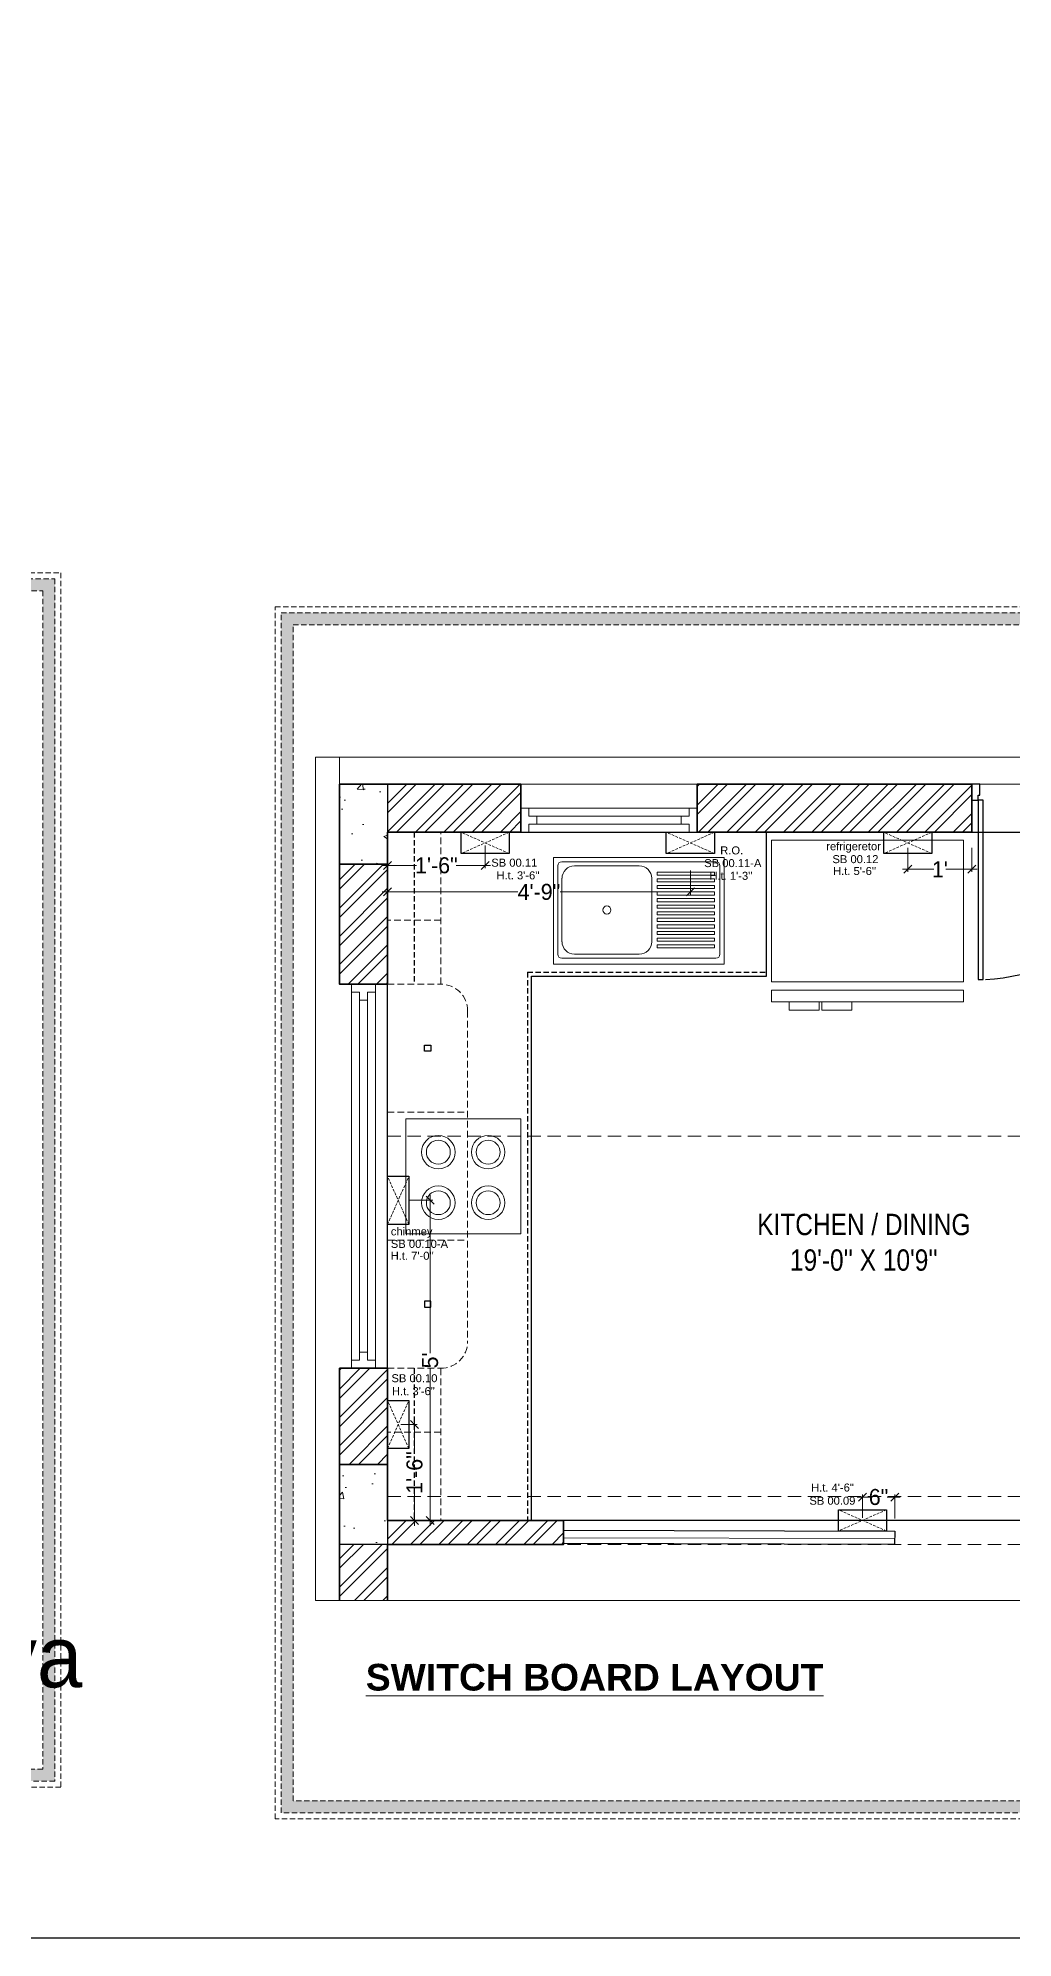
# Model space of a CAD drawing. Header units: millimetres. Extents: x 56222 to 3066687, y -650199 to -121287.
# Drawn here: x 140989.5 to 141172.2, y -185767.3 to -185411.2 of the extents above; entities that cross this region are included whole.
import ezdxf

# ---------------------------------------------------------------- set-up
doc = ezdxf.new("R2010")
doc.units = ezdxf.units.MM
doc.header["$MEASUREMENT"] = 0
doc.header["$PDMODE"] = 35
for name, pattern in [('ACAD_ISO02W100', [15, 12, -3]), ('DASHED', [0.75, 0.5, -0.25]), ('DASHED2', [0.375, 0.25, -0.125]), ('DASHEDX2', [1.5, 1, -0.5]), ('HIDDEN', [0.375, 0.25, -0.125])]:
    doc.linetypes.add(name, pattern=pattern)
doc.layers.get('Defpoints').update_dxf_attribs({"color": 220})
for name, color, linetype in [('AR DOOR', 40, 'Continuous'), ('AR ELE-5', 134, 'Continuous'), ('AR HATCH-7', 7, 'Continuous')]:
    doc.layers.add(name, color=color, linetype=linetype)
for name, color, linetype, lineweight in [('CENTERLINE ( COLUMN ) ~ DIM', 7, 'Continuous', 9), ('COLUMN', 1, 'Continuous', 30), ('DIM.', 250, 'Continuous', 13), ('Dimension', 10, 'DASHEDX2', 20), ('el', 7, 'Continuous', 20), ('ELEC-wires', 1, 'DASHED2', 13), ('Electrical', 84, 'Continuous', 30), ('FIRST FLOOR ( DW_RAIL )', 7, 'Continuous', 9), ('FIRST FLOOR ( TEXT )', 7, 'Continuous', 9), ('FURNITURE', 32, 'Continuous', 9), ('furniture dimensions', 1, 'DASHED', 0), ('FURNITURE-1', 252, 'Continuous', 13), ('GROUND FLOOR', 7, 'Continuous', 9), ('Labelling', 1, 'Continuous', 25), ('wall', 7, 'Continuous', 30), ('XX~SLAB ( BEAM )~ ( DIM )', 7, 'Continuous', 9)]:
    doc.layers.add(name, color=color, linetype=linetype, lineweight=lineweight)
doc.layers.add('hatch', color=250, linetype='Continuous', lineweight=9, transparency=0.5)
doc.styles.add('century g', font='GOTHIC.TTF')
doc.styles.add('KATHA', font='swissc.ttf')
doc.styles.get("Standard").update_dxf_attribs({"font": 'arial.ttf', "height": 6})
doc.dimstyles.new('Archana', dxfattribs={"dimtxt": 2, "dimasz": 0.75, "dimexe": 0.5, "dimexo": 0.5, "dimgap": 0, "dimtad": 0, "dimzin": 0, "dimdsep": 46, "dimlunit": 4, "dimtxsty": 'century g', "dimblk": 'OBLIQUE', "dimcen": 0, "dimdle": 1, "dimclrd": 256, "dimclre": 256, "dimclrt": 256, "dimadec": 0, "dimazin": 0, "dimtfac": 1, "dimtofl": 0, "dimtmove": 1, "dimatfit": 3, "dimfxl": 1, "dimfxlon": 1, "dimtolj": 1, "dimtzin": 0, "dimlwd": -1, "dimlwe": -1, "dimarcsym": 0})
pattern_1 = [(45, (989.5796, -1487.661), (-2.65165043, 2.65165043), []), (45, (991.3474, -1487.661), (-2.65165043, 2.65165043), [])]

# ---------------------------------------------------------------- blocks, each defined once
blk = doc.blocks.new('hgwg')
at = {"layer": 'Dimension', "true_color": 0xd39e00}
h = blk.add_hatch(color=42, dxfattribs=at)
h.dxf.hatch_style = 1
h.paths.add_polyline_path([(27505.71, 45.05), (27494.27, 45.05), (27494.27, 44.9), (27505.71, 44.9)])
h = blk.add_hatch(color=42, dxfattribs=at)
h.dxf.hatch_style = 1
h.paths.add_polyline_path([(27523.3, 44.9), (27509.68, 44.9), (27509.68, 44.75), (27523.3, 44.75)])
at = {"layer": 'Dimension', "color": 42, "true_color": 0xd39e00}
for p, q in [((27494.27, 45.05), (27505.71, 45.05)), ((27494.27, 44.9), (27494.27, 45.05)), ((27494.27, 44.9), (27505.71, 44.9)), ((27505.71, 45.05), (27505.71, 44.9)), ((27509.68, 44.9), (27523.3, 44.9)), ((27509.68, 44.9), (27509.68, 44.75)), ((27523.3, 44.75), (27523.3, 44.9)), ((27509.68, 44.75), (27523.3, 44.75))]:
    blk.add_line(p, q, dxfattribs=at)
at = {"layer": 'Dimension', "color": 42, "true_color": 0xd39e00, "attachment_point": 1}
for s, width, insert, char_height in [('{\\fCinzel|b0|i0|c0|p2;\\H1.5x;M\\fAmsterdam One|b0|i0|c0|p2;\\H2x;aya}', 85.3277, (27490.17, 69.17), 6), ('{\\fCinzel|b0|i0|c0|p0;SPACE     STUDIO}', 66.129, (27494.83, 47.86), 2.5)]:
    blk.add_mtext_dynamic_manual_height_columns(s, width=width, gutter_width=30, heights=[0], dxfattribs=dict(at, insert=insert, char_height=char_height))
blk = doc.blocks.new('*U131')
for points in [[(-40, 0), (0, 0), (0, 30), (10, 30), (10, 100), (-40, 100)], [(0, 0), (0, -1120), (30, -1120), (30, 0)], [(1160, 0), (1120, 0), (1120, 30), (1110, 30), (1110, 100), (1160, 100)]]:
    blk.add_lwpolyline(points, close=True)
at = {"layer": 'AR ELE-5', "linetype": 'ByBlock', "ltscale": 15}
blk.add_arc((-2, 1), 1122, 272.373, 359.9653, dxfattribs=at)
blk = doc.blocks.new('6616')
at = {"color": 242, "linetype": 'DASHED', "true_color": 0xcd2027}
for p, q in [((386784.79, -36915.77), (386775.78, -36911.78)), ((386784.79, -36911.78), (386775.78, -36915.77))]:
    blk.add_line(p, q, dxfattribs=at)
at = {"layer": 'ELEC-wires', "color": 5, "linetype": 'ByBlock', "lineweight": 30, "ltscale": 4}
blk.add_lwpolyline([(386775.78, -36911.78), (386784.79, -36911.78), (386784.79, -36915.77), (386775.78, -36915.77)], close=True, dxfattribs=at)
blk = doc.blocks.new('_Oblique')
at = {"layer": 'wall', "color": 0, "lineweight": -2}
blk.add_line((-0.5, -0.5), (0.5, 0.5), dxfattribs=at)
blk = doc.blocks.new('*D492')
at = {"layer": 'Defpoints', "color": 0, "linetype": 'Continuous', "lineweight": 30, "transparency": 16777216}
for p in [(141057.02, -185671.06), (141058.36, -185689.06), (141060.09, -185689.06)]:
    blk.add_point(p, dxfattribs=at)
at = {"layer": 'furniture dimensions', "color": 5, "linetype": 'ByBlock', "transparency": 16777216}
blk.add_line((141057.52, -185671.06), (141060.59, -185671.06), dxfattribs=at)
at = {"layer": 'furniture dimensions', "color": 5, "linetype": 'Continuous', "transparency": 16777216}
for p, q in [((141060.09, -185670.06), (141060.09, -185676.34)), ((141060.09, -185690.06), (141060.09, -185683.78)), ((141058.86, -185689.06), (141060.59, -185689.06))]:
    blk.add_line(p, q, dxfattribs=at)
at = {"layer": 'furniture dimensions', "color": 5, "linetype": 'Continuous', "transparency": 16777216, "xscale": 1.5, "yscale": 1.5, "zscale": 1.5}
for p, rotation in [((141060.09, -185671.06), 90), ((141060.09, -185689.06), 270)]:
    blk.add_blockref('_Oblique', p, dxfattribs=dict(at, rotation=rotation))
at = {"layer": 'furniture dimensions', "linetype": 'Continuous', "lineweight": 0, "transparency": 16777216, "insert": (141060.09, -185680.06), "char_height": 3, "attachment_point": 5, "rotation": 90, "style": 'century g'}
blk.add_mtext('\\A1;1\'-6"', dxfattribs=at)
blk = doc.blocks.new('*D493')
at = {"layer": 'Defpoints', "color": 0, "linetype": 'Continuous', "lineweight": 30, "transparency": 16777216}
for p in [(141057.02, -185629.04), (141059.36, -185689.06), (141063.01, -185689.06)]:
    blk.add_point(p, dxfattribs=at)
at = {"layer": 'furniture dimensions', "color": 5, "linetype": 'ByBlock', "transparency": 16777216}
blk.add_line((141059.01, -185629.04), (141063.51, -185629.04), dxfattribs=at)
at = {"layer": 'furniture dimensions', "color": 5, "linetype": 'Continuous', "transparency": 16777216}
for p, q in [((141063.01, -185628.04), (141063.01, -185657.7)), ((141063.01, -185690.06), (141063.01, -185660.41)), ((141059.86, -185689.06), (141063.51, -185689.06))]:
    blk.add_line(p, q, dxfattribs=at)
at = {"layer": 'furniture dimensions', "color": 5, "linetype": 'Continuous', "transparency": 16777216, "xscale": 1.5, "yscale": 1.5, "zscale": 1.5}
for p, rotation in [((141063.01, -185629.04), 90), ((141063.01, -185689.06), 270)]:
    blk.add_blockref('_Oblique', p, dxfattribs=dict(at, rotation=rotation))
at = {"layer": 'furniture dimensions', "linetype": 'Continuous', "lineweight": 0, "transparency": 16777216, "insert": (141063.01, -185659.05), "char_height": 3, "attachment_point": 5, "rotation": 90, "style": 'century g'}
blk.add_mtext("\\A1;5'", dxfattribs=at)
blk = doc.blocks.new('*D494')
at = {"layer": 'Defpoints', "color": 0, "linetype": 'Continuous', "lineweight": 30, "transparency": 16777216}
for p in [(141073.33, -185562.06), (141055.03, -185565.02), (141073.33, -185566.27)]:
    blk.add_point(p, dxfattribs=at)
at = {"layer": 'furniture dimensions', "color": 5, "linetype": 'Continuous', "transparency": 16777216}
for p, q in [((141073.33, -185562.56), (141073.33, -185566.77)), ((141054.03, -185566.27), (141060.46, -185566.27)), ((141074.33, -185566.27), (141067.9, -185566.27))]:
    blk.add_line(p, q, dxfattribs=at)
at = {"layer": 'furniture dimensions', "color": 5, "linetype": 'ByBlock', "transparency": 16777216}
blk.add_line((141055.03, -185565.52), (141055.03, -185566.77), dxfattribs=at)
at = {"layer": 'furniture dimensions', "color": 5, "linetype": 'Continuous', "transparency": 16777216, "xscale": 1.5, "yscale": 1.5, "zscale": 1.5, "rotation": 180}
blk.add_blockref('_Oblique', (141055.03, -185566.27), dxfattribs=at)
at = {"layer": 'furniture dimensions', "color": 5, "linetype": 'Continuous', "transparency": 16777216, "xscale": 1.5, "yscale": 1.5, "zscale": 1.5}
blk.add_blockref('_Oblique', (141073.33, -185566.27), dxfattribs=at)
at = {"layer": 'furniture dimensions', "linetype": 'Continuous', "lineweight": 0, "transparency": 16777216, "insert": (141064.18, -185566.27), "char_height": 3, "attachment_point": 5, "style": 'century g'}
blk.add_mtext('\\A1;1\'-6"', dxfattribs=at)
blk = doc.blocks.new('*D495')
at = {"layer": 'Defpoints', "color": 0, "linetype": 'Continuous', "lineweight": 30, "transparency": 16777216}
for p in [(141150.06, -185684.66), (141144.01, -185689.03), (141150.06, -185691.03)]:
    blk.add_point(p, dxfattribs=at)
at = {"layer": 'furniture dimensions', "color": 5, "linetype": 'Continuous', "transparency": 16777216}
for p, q in [((141143.01, -185684.66), (141145.42, -185684.66)), ((141151.06, -185684.66), (141148.65, -185684.66)), ((141150.06, -185688.66), (141150.06, -185684.16))]:
    blk.add_line(p, q, dxfattribs=at)
at = {"layer": 'furniture dimensions', "color": 5, "linetype": 'ByBlock', "transparency": 16777216}
blk.add_line((141144.01, -185688.53), (141144.01, -185684.16), dxfattribs=at)
at = {"layer": 'furniture dimensions', "color": 5, "linetype": 'Continuous', "transparency": 16777216, "xscale": 1.5, "yscale": 1.5, "zscale": 1.5, "rotation": 180}
blk.add_blockref('_Oblique', (141144.01, -185684.66), dxfattribs=at)
at = {"layer": 'furniture dimensions', "color": 5, "linetype": 'Continuous', "transparency": 16777216, "xscale": 1.5, "yscale": 1.5, "zscale": 1.5}
blk.add_blockref('_Oblique', (141150.06, -185684.66), dxfattribs=at)
at = {"layer": 'furniture dimensions', "linetype": 'Continuous', "lineweight": 0, "transparency": 16777216, "insert": (141147.03, -185684.66), "char_height": 3, "attachment_point": 5, "style": 'century g'}
blk.add_mtext('\\A1;6"', dxfattribs=at)
blk = doc.blocks.new('*D498')
at = {"layer": 'Defpoints', "color": 0, "linetype": 'Continuous', "lineweight": 30, "transparency": 16777216}
for p in [(141111.78, -185564.05, 0.36), (141055.03, -185568.24, 0.36), (141111.78, -185571.25)]:
    blk.add_point(p, dxfattribs=at)
at = {"layer": 'furniture dimensions', "color": 5, "linetype": 'ByBlock', "transparency": 16777216}
blk.add_line((141055.03, -185568.73), (141055.03, -185571.75), dxfattribs=at)
at = {"layer": 'furniture dimensions', "color": 5, "linetype": 'Continuous', "transparency": 16777216}
for p, q in [((141111.78, -185567.25), (141111.78, -185571.75)), ((141054.03, -185571.25), (141079.44, -185571.25)), ((141112.78, -185571.25), (141087.37, -185571.25))]:
    blk.add_line(p, q, dxfattribs=at)
at = {"layer": 'furniture dimensions', "color": 5, "linetype": 'Continuous', "transparency": 16777216, "xscale": 1.5, "yscale": 1.5, "zscale": 1.5, "rotation": 180}
blk.add_blockref('_Oblique', (141055.03, -185571.25), dxfattribs=at)
at = {"layer": 'furniture dimensions', "color": 5, "linetype": 'Continuous', "transparency": 16777216, "xscale": 1.5, "yscale": 1.5, "zscale": 1.5}
blk.add_blockref('_Oblique', (141111.78, -185571.25), dxfattribs=at)
at = {"layer": 'furniture dimensions', "linetype": 'Continuous', "lineweight": 0, "transparency": 16777216, "insert": (141083.4, -185571.25), "char_height": 3, "attachment_point": 5, "style": 'century g'}
blk.add_mtext('\\A1;4\'-9"', dxfattribs=at)
blk = doc.blocks.new('*D501')
at = {"layer": 'Defpoints', "color": 0, "linetype": 'Continuous', "lineweight": 30, "transparency": 16777216}
for p in [(141152.53, -185560.06, 0.36), (141164.53, -185560.03, 0.36), (141164.53, -185567)]:
    blk.add_point(p, dxfattribs=at)
at = {"layer": 'furniture dimensions', "color": 5, "linetype": 'ByBlock', "transparency": 16777216}
blk.add_line((141152.53, -185563), (141152.53, -185567.5), dxfattribs=at)
at = {"layer": 'furniture dimensions', "color": 5, "linetype": 'Continuous', "transparency": 16777216}
for p, q in [((141164.53, -185563), (141164.53, -185567.5)), ((141151.53, -185567), (141157.39, -185567)), ((141165.53, -185567), (141159.67, -185567))]:
    blk.add_line(p, q, dxfattribs=at)
at = {"layer": 'furniture dimensions', "color": 5, "linetype": 'Continuous', "transparency": 16777216, "xscale": 1.5, "yscale": 1.5, "zscale": 1.5, "rotation": 180}
blk.add_blockref('_Oblique', (141152.53, -185567), dxfattribs=at)
at = {"layer": 'furniture dimensions', "color": 5, "linetype": 'Continuous', "transparency": 16777216, "xscale": 1.5, "yscale": 1.5, "zscale": 1.5}
blk.add_blockref('_Oblique', (141164.53, -185567), dxfattribs=at)
at = {"layer": 'furniture dimensions', "linetype": 'Continuous', "lineweight": 0, "transparency": 16777216, "insert": (141158.53, -185567), "char_height": 3, "attachment_point": 5, "style": 'century g'}
blk.add_mtext("\\A1;1'", dxfattribs=at)

msp = doc.modelspace()

# ---------------------------------------------------------------- hatches: boundary and pattern name
at = {"layer": 'AR HATCH-7', "lineweight": 18, "true_color": 0x939598, "transparency": 33554610}
h = msp.add_hatch(dxfattribs=at)
h.set_pattern_fill('ANSI32', color=252, scale=10)
h.set_pattern_definition(pattern_1)
h.paths.add_polyline_path([(141164.53, -185551.03), (141113.03, -185551.03), (141113.03, -185560.03), (141164.53, -185560.03)])
h.paths.add_polyline_path([(141080.03, -185551.03), (141055.03, -185551.03), (141055.03, -185560.03), (141080.03, -185560.03)])
h.paths.add_polyline_path([(141055.03, -185566.03), (141046.03, -185566.03), (141046.03, -185588.53), (141055.03, -185588.53), (141055.03, -185576.53)])
h.paths.add_polyline_path([(141055.03, -185660.53), (141046.03, -185660.53), (141046.03, -185678.53), (141055.03, -185678.53)])
h.paths.add_polyline_path([(141088.03, -185642.86), (141088.03, -185633.23), (141081.56, -185633.23), (141081.56, -185642.86)], flags=9)
h.paths.add_polyline_path([(141161.26, -185684.81), (141175.14, -185684.81), (141175.14, -185672.59), (141161.26, -185672.59)], flags=9)
h.paths.add_polyline_path([(141088.25, -185685.96), (141099.08, -185685.96), (141099.08, -185678.91), (141088.25, -185678.91)], flags=9)
h.paths.add_polyline_path([(141086.68, -185659.81), (141106.49, -185659.81), (141106.49, -185647.63), (141086.68, -185647.63)], flags=9)
h.paths.add_polyline_path([(141133.73, -185636.46), (141138.85, -185636.46), (141138.85, -185629.11), (141133.73, -185629.11)], flags=9)
h.paths.add_polyline_path([(141141.45, -185628.54), (141146.56, -185628.54), (141146.56, -185621.19), (141141.45, -185621.19)], flags=9)
h.paths.add_polyline_path([(141150.08, -185636.77), (141155.46, -185636.77), (141155.46, -185629.42), (141150.08, -185629.42)], flags=9)
h.paths.add_polyline_path([(141141.31, -185644.49), (141146.69, -185644.49), (141146.69, -185637.14), (141141.31, -185637.14)], flags=9)
h.paths.add_polyline_path([(141124.59, -185668.11), (141163.94, -185668.11), (141163.94, -185653.04), (141124.59, -185653.04)], flags=9)
h.paths.add_polyline_path([(141300.87, -185577.36), (141300.87, -185567.72), (141294.39, -185567.72), (141294.39, -185577.36)], flags=9)
h.paths.add_polyline_path([(141300.83, -185602.08), (141300.83, -185590.13), (141294.36, -185590.13), (141294.36, -185602.08)], flags=9)
h.paths.add_polyline_path([(141300.83, -185623.75), (141300.83, -185611.8), (141294.36, -185611.8), (141294.36, -185623.75)], flags=9)
h.paths.add_polyline_path([(141300.83, -185645.41), (141300.83, -185633.46), (141294.36, -185633.46), (141294.36, -185645.41)], flags=9)
h.paths.add_polyline_path([(141300.83, -185674.37), (141300.83, -185664.73), (141294.36, -185664.73), (141294.36, -185674.37)], flags=9)
h.paths.add_polyline_path([(141243.39, -185645.68), (141263.2, -185645.68), (141263.2, -185633.5), (141243.39, -185633.5)], flags=9)
h.paths.add_polyline_path([(141242.61, -185674.22), (141257.54, -185674.22), (141257.54, -185667.17), (141242.61, -185667.17)], flags=9)
h = msp.add_hatch(dxfattribs=at)
h.set_pattern_fill('ANSI32', color=252, scale=10)
h.set_pattern_definition(pattern_1)
h.paths.add_polyline_path([(141088.03, -185689.03), (141055.03, -185689.03), (141055.03, -185693.53), (141088.03, -185693.53)])
h.paths.add_polyline_path([(141055.03, -185693.53), (141046.03, -185693.53), (141046.03, -185704.05), (141055.03, -185704.05)])
at = {"layer": 'Dimension', "true_color": 0xd39e00}
h = msp.add_hatch(color=42, dxfattribs=at)
h.paths.add_polyline_path([(140672.58, -185512.57), (140672.58, -185737.89), (140992.7, -185737.89), (140992.7, -185512.57)])
h.paths.add_polyline_path([(140674.83, -185514.81), (140990.46, -185514.81), (140990.46, -185735.65), (140674.83, -185735.65)], flags=16)
h = msp.add_hatch(color=42, dxfattribs=at)
h.paths.add_polyline_path([(141035.11, -185518.93), (141035.11, -185743.82), (141354.62, -185743.82), (141354.62, -185518.93)])
h.paths.add_polyline_path([(141037.35, -185521.17), (141352.38, -185521.17), (141352.38, -185741.58), (141037.35, -185741.58)], flags=16)
at = {"layer": 'FURNITURE-1', "lineweight": 18, "true_color": 0xc7c8ca, "transparency": 33554610}
h = msp.add_hatch(dxfattribs=at)
h.set_pattern_fill('AR-CONC', color=9, scale=2)
h.set_pattern_definition([(50, (989.58, -1487.661), (14.34520365, -1.2550427), [1.5, -16.5]), (355, (989.58, -1487.661), (-2.7750267, 15.0438427), [1.2, -13.2]), (100.4514445, (990.775, -1487.765), (11.5701769, 13.7887998), [1.2748038, -14.0228422]), (46.1842, (989.58, -1483.66), (21.3448266, -3.3103856), [2.25, -24.75]), (96.635635, (991.358, -1483.937), (18.693239, 19.482372), [1.9122068, -21.0342752]), (351.184164, (989.58, -1483.66), (18.693239, 19.482372), [1.8, -19.8]), (21, (991.58, -1484.661), (11.93814104, -8.0523778), [1.5, -16.5]), (326, (991.58, -1484.661), (4.8663066, 14.5030009), [1.2, -13.2]), (71.451445, (992.574, -1485.332), (16.8044475, 6.45062306), [1.2748038, -14.0228422]), (37.5, (989.5796, -1487.661), (0.24319711, 6.65787708), [0, -13.04, 0, -13.4, 0, -13.25]), (7.5, (989.5796, -1487.661), (5.26139075, 7.88823424), [0, -7.64, 0, -12.74, 0, -5.05]), (327.5, (985.1196, -1487.661), (10.67644872, -0.45109743), [0, -5, 0, -15.6, 0, -20.7]), (317.5, (983.12, -1487.661), (11.6637234, 2.00209965), [0, -6.5, 0, -10.36, 0, -14.7])])
h.paths.add_polyline_path([(141209.53, -185551.03), (141200.53, -185551.03), (141200.53, -185554.03), (141200.53, -185560.03), (141209.53, -185560.03)])
h.paths.add_polyline_path([(141055.03, -185551.03), (141046.03, -185551.03), (141046.03, -185566.03), (141055.03, -185566.03)])
h.paths.add_polyline_path([(141055.03, -185678.53), (141046.03, -185678.53), (141046.03, -185693.53), (141055.03, -185693.53)])

# ---------------------------------------------------------------- linework, layer by layer
at = {"layer": 'CENTERLINE ( COLUMN ) ~ DIM'}
for p, q in [((141046.03, -185566.03, 0.36), (141055.03, -185566.03, 0.36)), ((141046.03, -185588.53, 0.36), (141055.03, -185588.53, 0.36)), ((141046.03, -185660.53, 0.36), (141055.03, -185660.53, 0.36))]:
    msp.add_line(p, q, dxfattribs=at)
at = {"layer": 'COLUMN', "elevation": 0.36}
for points in [[(141046.03, -185551.03), (141055.03, -185551.03), (141055.03, -185566.03), (141046.03, -185566.03)], [(141046.03, -185678.53), (141055.03, -185678.53), (141055.03, -185693.53), (141046.03, -185693.53)]]:
    msp.add_lwpolyline(points, close=True, dxfattribs=at)
at = {"layer": 'Dimension', "color": 42, "true_color": 0xd39e00}
for points, elevation in [([(140671.46, -185511.44), (140993.83, -185511.44), (140993.83, -185739.02), (140671.46, -185739.02)], 0.24), ([(140672.58, -185512.57), (140992.7, -185512.57), (140992.7, -185737.89), (140672.58, -185737.89)], 0.24), ([(140674.83, -185514.81), (140990.46, -185514.81), (140990.46, -185735.65), (140674.83, -185735.65)], 0.24), ([(141033.98, -185517.8), (141355.74, -185517.8), (141355.74, -185744.94), (141033.98, -185744.94)], 0.48), ([(141035.11, -185518.93), (141354.62, -185518.93), (141354.62, -185743.82), (141035.11, -185743.82)], 0.48), ([(141037.35, -185521.17), (141352.38, -185521.17), (141352.38, -185741.58), (141037.35, -185741.58)], 0.48)]:
    msp.add_lwpolyline(points, close=True, dxfattribs=dict(at, elevation=elevation))
at = {"layer": 'el', "elevation": 0.36}
for points in [[(141080.03, -185560.03), (141081.53, -185560.03), (141081.53, -185558.53), (141083.03, -185558.53), (141083.03, -185557.03), (141110.03, -185557.03), (141110.03, -185558.53), (141111.53, -185558.53), (141111.53, -185560.03), (141113.03, -185560.03), (141113.03, -185555.53), (141111.53, -185555.53), (141111.53, -185557.03), (141110.03, -185557.03), (141110.03, -185558.53), (141083.03, -185558.53), (141083.03, -185557.03), (141081.53, -185557.03), (141081.53, -185555.53), (141080.03, -185555.53), (141080.03, -185560.03), (141113.03, -185560.03), (141113.03, -185555.53), (141080.03, -185555.53)], [(141052.78, -185660.53), (141052.78, -185659.03), (141051.28, -185659.03), (141051.28, -185657.53), (141049.78, -185657.53), (141049.78, -185591.53), (141051.28, -185591.53), (141051.28, -185590.03), (141052.78, -185590.03), (141052.78, -185588.53), (141048.28, -185588.53), (141048.28, -185590.03), (141049.78, -185590.03), (141049.78, -185591.53), (141051.28, -185591.53), (141051.28, -185657.53), (141049.78, -185657.53), (141049.78, -185659.03), (141048.28, -185659.03), (141048.28, -185660.53), (141052.78, -185660.53), (141052.78, -185588.53), (141048.28, -185588.53), (141048.28, -185660.53)]]:
    msp.add_lwpolyline(points, close=True, dxfattribs=at)
at = {"layer": 'FIRST FLOOR ( DW_RAIL )', "lineweight": 0, "elevation": 0.36}
msp.add_lwpolyline([(141041.53, -185546), (141301.11, -185546), (141301.11, -185704.05), (141041.53, -185704.05)], close=True, dxfattribs=at)
at = {"layer": 'FURNITURE', "color": 9, "linetype": 'DASHEDX2', "lineweight": 30, "true_color": 0xc7c8ca}
for p, q in [((141060.03, -185560.03, 0.36), (141060.03, -185588.53, 0.36)), ((141081.28, -185586.28, 0.36), (141126.01, -185586.28, 0.36)), ((141081.28, -185586.28, 0.36), (141081.28, -185689.03, 0.36)), ((141060.03, -185660.53, 0.36), (141060.03, -185689.03, 0.36))]:
    msp.add_line(p, q, dxfattribs=at)
at = {"layer": 'FURNITURE', "color": 9, "linetype": 'HIDDEN', "lineweight": 18, "ltscale": 5, "true_color": 0xc7c8ca}
for p, q in [((141065.03, -185588.53, 0.36), (141065.03, -185560.03, 0.36)), ((141065.03, -185576.53, 0.36), (141055.03, -185576.53, 0.36)), ((141055.03, -185576.53, 0.36), (141055.03, -185588.53, 0.36)), ((141065.03, -185588.53, 0.36), (141065.03, -185576.53, 0.36)), ((141055.03, -185588.53, 0.36), (141065.03, -185588.53, 0.36)), ((141070.03, -185593.53, 0.36), (141070.03, -185655.53, 0.36)), ((141055.03, -185612.53, 0.36), (141070.03, -185612.53, 0.36)), ((141055.03, -185636.53, 0.36), (141070.03, -185636.53, 0.36)), ((141055.03, -185660.53, 0.36), (141065.03, -185660.53, 0.36)), ((141055.03, -185660.53, 0.36), (141065.03, -185660.53, 0.36)), ((141055.03, -185672.52, 0.36), (141055.03, -185660.53, 0.36)), ((141065.03, -185660.53, 0.36), (141065.03, -185689.03, 0.36)), ((141065.03, -185660.53, 0.36), (141065.03, -185672.52, 0.36)), ((141065.03, -185672.52, 0.36), (141055.03, -185672.52, 0.36))]:
    msp.add_line(p, q, dxfattribs=at)
at = {"layer": 'FURNITURE', "color": 9, "lineweight": 30, "ltscale": 0.4, "true_color": 0xc7c8ca}
for p, q in [((141126.01, -185587.03, 0.36), (141126.01, -185560.03, 0.36)), ((141082.03, -185689.03, 0.36), (141082.03, -185587.03, 0.36)), ((141082.03, -185587.03, 0.36), (141126.01, -185587.03, 0.36))]:
    msp.add_line(p, q, dxfattribs=at)
at = {"layer": 'FURNITURE', "color": 9, "true_color": 0xc7c8ca}
for p, q in [((141118.13, -185564.81, 0.36), (141086.13, -185564.81, 0.36)), ((141086.13, -185564.81, 0.36), (141086.13, -185584.81, 0.36)), ((141086.92, -185582.9, 0.36), (141086.92, -185566.36, 0.36)), ((141087.69, -185565.58, 0.36), (141116.54, -185565.58, 0.36)), ((141090.05, -185566.36, 0.36), (141102.21, -185566.36, 0.36)), ((141117.31, -185566.36, 0.36), (141117.31, -185582.9, 0.36)), ((141118.13, -185584.81, 0.36), (141118.13, -185564.81, 0.36)), ((141087.72, -185580.58, 0.36), (141087.72, -185568.68, 0.36)), ((141104.54, -185568.68, 0.36), (141104.54, -185580.58, 0.36)), ((141105.56, -185567.54, 0.36), (141116.29, -185567.54, 0.36)), ((141105.56, -185568.13, 0.36), (141105.56, -185567.54, 0.36)), ((141116.29, -185568.13, 0.36), (141105.56, -185568.13, 0.36)), ((141105.56, -185568.77, 0.36), (141116.29, -185568.77, 0.36)), ((141105.56, -185569.36, 0.36), (141105.56, -185568.77, 0.36)), ((141116.29, -185569.36, 0.36), (141105.56, -185569.36, 0.36)), ((141105.56, -185570.01, 0.36), (141116.29, -185570.01, 0.36)), ((141105.56, -185570.6, 0.36), (141105.56, -185570.01, 0.36)), ((141116.29, -185567.54, 0.36), (141116.29, -185568.13, 0.36)), ((141116.29, -185568.77, 0.36), (141116.29, -185569.36, 0.36)), ((141116.29, -185570.01, 0.36), (141116.29, -185570.6, 0.36)), ((141116.29, -185570.6, 0.36), (141105.56, -185570.6, 0.36)), ((141105.56, -185571.25, 0.36), (141116.29, -185571.25, 0.36)), ((141105.56, -185571.83, 0.36), (141105.56, -185571.25, 0.36)), ((141116.29, -185571.83, 0.36), (141105.56, -185571.83, 0.36)), ((141105.56, -185572.48, 0.36), (141116.29, -185572.48, 0.36)), ((141105.56, -185573.07, 0.36), (141105.56, -185572.48, 0.36)), ((141116.29, -185573.07, 0.36), (141105.56, -185573.07, 0.36)), ((141116.29, -185571.25, 0.36), (141116.29, -185571.83, 0.36)), ((141116.29, -185572.48, 0.36), (141116.29, -185573.07, 0.36)), ((141105.56, -185573.72, 0.36), (141116.29, -185573.72, 0.36)), ((141105.56, -185574.3, 0.36), (141105.56, -185573.72, 0.36)), ((141116.29, -185574.3, 0.36), (141105.56, -185574.3, 0.36)), ((141105.56, -185574.95, 0.36), (141116.29, -185574.95, 0.36)), ((141105.56, -185575.54, 0.36), (141105.56, -185574.95, 0.36)), ((141116.29, -185575.54, 0.36), (141105.56, -185575.54, 0.36)), ((141105.56, -185576.19, 0.36), (141116.29, -185576.19, 0.36)), ((141105.56, -185576.78, 0.36), (141105.56, -185576.19, 0.36)), ((141116.29, -185576.78, 0.36), (141105.56, -185576.78, 0.36)), ((141116.29, -185573.72, 0.36), (141116.29, -185574.3, 0.36)), ((141116.29, -185574.95, 0.36), (141116.29, -185575.54, 0.36)), ((141116.29, -185576.19, 0.36), (141116.29, -185576.78, 0.36)), ((141105.56, -185577.42, 0.36), (141116.29, -185577.42, 0.36)), ((141105.56, -185578.01, 0.36), (141105.56, -185577.42, 0.36)), ((141116.29, -185578.01, 0.36), (141105.56, -185578.01, 0.36)), ((141105.56, -185578.66, 0.36), (141116.29, -185578.66, 0.36)), ((141105.56, -185579.25, 0.36), (141105.56, -185578.66, 0.36)), ((141116.29, -185579.25, 0.36), (141105.56, -185579.25, 0.36)), ((141105.56, -185579.9, 0.36), (141116.29, -185579.9, 0.36)), ((141105.56, -185580.48, 0.36), (141105.56, -185579.9, 0.36)), ((141116.29, -185580.48, 0.36), (141105.56, -185580.48, 0.36)), ((141116.29, -185577.42, 0.36), (141116.29, -185578.01, 0.36)), ((141116.29, -185578.66, 0.36), (141116.29, -185579.25, 0.36)), ((141116.29, -185579.9, 0.36), (141116.29, -185580.48, 0.36)), ((141116.54, -185583.67, 0.36), (141087.69, -185583.67, 0.36)), ((141102.21, -185582.9, 0.36), (141090.05, -185582.9, 0.36)), ((141105.56, -185581.13, 0.36), (141116.29, -185581.13, 0.36)), ((141105.56, -185581.72, 0.36), (141105.56, -185581.13, 0.36)), ((141116.29, -185581.72, 0.36), (141105.56, -185581.72, 0.36)), ((141116.29, -185581.13, 0.36), (141116.29, -185581.72, 0.36)), ((141086.13, -185584.81, 0.36), (141118.13, -185584.81, 0.36)), ((141080.03, -185635.31, 0.36), (141058.48, -185635.31, 0.36))]:
    msp.add_line(p, q, dxfattribs=at)
at = {"layer": 'FURNITURE', "color": 9, "linetype": 'HIDDEN', "lineweight": 0, "ltscale": 5, "true_color": 0xc7c8ca}
msp.add_line((141055.03, -185588.53, 0.36), (141065.03, -185588.53, 0.36), dxfattribs=at)
at = {"layer": 'FURNITURE', "color": 9, "lineweight": 30, "true_color": 0xc7c8ca}
for p, q in [((141061.95, -185599.99, 0.36), (141063.15, -185599.99, 0.36)), ((141061.95, -185601.08, 0.36), (141061.95, -185599.99, 0.36)), ((141063.15, -185601.08, 0.36), (141061.95, -185601.08, 0.36)), ((141063.15, -185599.99, 0.36), (141063.15, -185601.08, 0.36)), ((141063.15, -185647.97, 0.36), (141061.95, -185647.97, 0.36)), ((141061.95, -185647.97, 0.36), (141061.95, -185649.06, 0.36)), ((141063.15, -185649.06, 0.36), (141063.15, -185647.97, 0.36)), ((141061.95, -185649.06, 0.36), (141063.15, -185649.06, 0.36))]:
    msp.add_line(p, q, dxfattribs=at)
at = {"layer": 'FURNITURE', "color": 9, "lineweight": 18, "true_color": 0xc7c8ca, "elevation": 0.36}
for points in [[(141162.96, -185588.08), (141162.96, -185561.53), (141126.96, -185561.53), (141126.96, -185588.08)], [(141162.96, -185591.85), (141162.96, -185589.63), (141126.96, -185589.63), (141126.96, -185591.85)]]:
    msp.add_lwpolyline(points, close=True, dxfattribs=at)
at = {"layer": 'FURNITURE', "color": 9, "lineweight": 18, "true_color": 0xc7c8ca, "elevation": 0.36, "flags": 128}
for points in [[(141135.91, -185591.85), (141135.91, -185593.42), (141130.28, -185593.42), (141130.28, -185591.85)], [(141142.01, -185591.85), (141142.01, -185593.42), (141136.39, -185593.42), (141136.39, -185591.85)]]:
    msp.add_lwpolyline(points, dxfattribs=at)
at = {"layer": 'FURNITURE', "color": 9, "true_color": 0xc7c8ca, "elevation": 0.36}
msp.add_lwpolyline([(141058.48, -185635.31), (141058.48, -185613.76), (141080.03, -185613.76), (141080.03, -185635.31)], dxfattribs=at)
at = {"layer": 'FURNITURE', "color": 9, "lineweight": 30, "true_color": 0xc7c8ca, "transparency": 33554687, "elevation": 0.41}
msp.add_lwpolyline([(141088.04, -185690.87), (141150.06, -185691.03), (141150.05, -185693.53), (141088.03, -185693.37), (141088.03, -185693.37)], dxfattribs=at)
at = {"layer": 'FURNITURE', "color": 9, "lineweight": 20, "true_color": 0xc7c8ca, "transparency": 33554687, "elevation": 0.41}
msp.add_lwpolyline([(141088.03, -185692.29), (141150.05, -185692.42), (141150.05, -185693.52), (141088.03, -185693.37)], close=True, dxfattribs=at)
at = {"layer": 'FURNITURE', "color": 9, "true_color": 0xc7c8ca}
for centre, radius in [((141096.13, -185574.63, 0.36), 0.762), ((141064.55, -185620.02, 0.36), 3.14), ((141064.55, -185620.02, 0.36), 2.24), ((141073.88, -185620.02, 0.36), 3.14), ((141073.88, -185620.02, 0.36), 2.24), ((141064.55, -185629.49, 0.36), 3.14), ((141073.88, -185629.49, 0.36), 3.14), ((141064.55, -185629.49, 0.36), 2.24), ((141073.88, -185629.49, 0.36), 2.24)]:
    msp.add_circle(centre, radius, dxfattribs=at)
for centre, radius, start, end in [((141087.69, -185566.36, 0.36), 0.775, 90, 180), ((141090.05, -185568.68, 0.36), 2.32, 90, 180), ((141102.21, -185568.68, 0.36), 2.32, 0, 90), ((141116.54, -185566.36, 0.36), 0.775, 0, 90), ((141090.05, -185580.58, 0.36), 2.32, 180, 270), ((141102.21, -185580.58, 0.36), 2.32, 270, 0), ((141087.69, -185582.9, 0.36), 0.775, 180, 270), ((141116.54, -185582.9, 0.36), 0.775, 270, 0)]:
    msp.add_arc(centre, radius, start, end, dxfattribs=at)
at = {"layer": 'FURNITURE', "color": 9, "linetype": 'HIDDEN', "lineweight": 18, "ltscale": 5, "true_color": 0xc7c8ca}
for centre, start, end in [((141065.03, -185593.53, 0.36), 0, 90), ((141065.03, -185655.53, 0.36), 270, 0)]:
    msp.add_arc(centre, 5, start, end, dxfattribs=at)
at = {"layer": 'furniture dimensions', "color": 9, "linetype": 'Continuous', "lineweight": 30, "true_color": 0xc7c8ca, "transparency": 33554687, "elevation": 0.36}
msp.add_lwpolyline([(141287.03, -185689.03), (141055.03, -185689.03), (141055.03, -185689.03), (141055.03, -185560.03), (141287.03, -185560.03), (141287.03, -185689.03)], dxfattribs=at)
at = {"layer": 'GROUND FLOOR', "linetype": 'ACAD_ISO02W100', "ltscale": 0.7}
msp.add_line((141046.03, -185551.03, 0.36), (141046.03, -185546, 0.36), dxfattribs=at)
at = {"layer": 'GROUND FLOOR'}
for p, q in [((141301.11, -185551.03, 0.36), (141046.03, -185551.03, 0.36)), ((141164.53, -185551.03, 0.36), (141164.53, -185560.03, 0.36)), ((141055.03, -185560.03, 0.36), (141055.03, -185680.03, 0.36)), ((141164.53, -185560.03, 0.36), (141055.03, -185560.03, 0.36)), ((141055.03, -185588.53, 0.36), (141046.03, -185588.53, 0.36)), ((141055.03, -185660.53, 0.36), (141046.03, -185660.53, 0.36)), ((141088.03, -185689.03, 0.36), (141088.03, -185693.53, 0.36)), ((141055.03, -185693.53, 0.36), (141055.03, -185704.05, 0.36))]:
    msp.add_line(p, q, dxfattribs=at)
at = {"layer": 'GROUND FLOOR', "color": 1, "linetype": 'ACAD_ISO02W100', "ltscale": 0.7, "elevation": 0.36}
msp.add_lwpolyline([(141041.53, -185704.05), (141041.53, -185546)], dxfattribs=at)
at = {"layer": 'hatch', "lineweight": 35, "transparency": 33554687, "elevation": 0.36}
for points in [[(141080.03, -185551.03), (141046.03, -185551.03), (141046.03, -185566.03), (141055.03, -185566.03), (141055.03, -185560.03), (141080.03, -185560.03)], [(141113.03, -185551.03), (141164.53, -185551.03), (141164.53, -185560.03), (141113.03, -185560.03)], [(141055.03, -185588.53), (141046.03, -185588.53), (141046.03, -185566.03), (141055.03, -185566.03)], [(141055.03, -185678.53), (141046.03, -185678.53), (141046.03, -185660.53), (141055.03, -185660.53)]]:
    msp.add_lwpolyline(points, close=True, dxfattribs=at)
msp.add_lwpolyline([(141055.03, -185704.05), (141055.03, -185693.53), (141088.03, -185693.53), (141088.03, -185689.03), (141055.03, -185689.03), (141055.03, -185678.53), (141046.03, -185678.53), (141046.03, -185704.05)], dxfattribs=at)
at = {"layer": 'Labelling', "color": 251, "linetype": 'DASHED2', "lineweight": 0, "ltscale": 10, "true_color": 0x636466}
for p, q in [((141055.03, -185617.03, 0.36), (141287.03, -185617.03, 0.36)), ((141055.03, -185684.53, 0.36), (141200.53, -185684.53, 0.36)), ((141055.03, -185693.53, 0.36), (141200.53, -185693.53, 0.36))]:
    msp.add_line(p, q, dxfattribs=at)
at = {"layer": 'XX~SLAB ( BEAM )~ ( DIM )', "color": 3, "lineweight": 30}
msp.add_lwpolyline([(139732.46, -184966.74), (142065.68, -184966.74), (142065.68, -185767.3), (139732.46, -185767.3)], close=True, dxfattribs=at)

# ---------------------------------------------------------------- block references
at = {"layer": 'AR DOOR', "linetype": 'ByBlock', "lineweight": -2, "extrusion": (0, 0, -1), "xscale": -0.02999999999997555, "yscale": 0.02999999999997555, "zscale": -0.02999999999997555}
msp.add_blockref('*U131', (-141165.73, -185554.03, -0.36), dxfattribs=at)
at = {"layer": 'Dimension', "color": 42, "true_color": 0xd39e00, "xscale": 0.6362696817791303, "yscale": 0.6362696817791303, "zscale": 0.6362696817791303}
msp.add_blockref('hgwg', (123475.62, -185752.87, 0.24), dxfattribs=at)
at = {"layer": 'el', "color": 1, "transparency": 33554687}
for p in [(-245706.96, -148648.28, 0.36), (-245668.51, -148648.28, 0.36), (-245627.76, -148648.28, 0.36), (-245636.27, -148775.25, 0.41)]:
    msp.add_blockref('6616', p, dxfattribs=at)
at = {"layer": 'el', "color": 1, "transparency": 33554687, "rotation": 270}
for p in [(177970.8, 201151.24, 0.36), (177970.8, 201109.22, 0.36)]:
    msp.add_blockref('6616', p, dxfattribs=at)

# ---------------------------------------------------------------- texts
at = {"layer": 'DIM.', "color": 1, "insert": (141050.96, -185715.92, 0.36), "char_height": 5, "attachment_point": 1}
msp.add_mtext_dynamic_manual_height_columns('{\\fArial|b1|i0|c0|p34;\\LSWITCH BOARD LAYOUT}', width=111.5588, gutter_width=1, heights=[0], dxfattribs=at)
at = {"layer": 'Electrical', "color": 5, "transparency": 33554687}
for s, p in [('R.O.', (141117.37, -185564.21, 0.34)), ('refrigeretor  ', (141137.23, -185563.43, 0.36)), ('SB 00.11 ', (141074.47, -185566.51, 0.34)), ('SB 00.11-A ', (141114.37, -185566.59, 0.34)), ('SB 00.12', (141138.39, -185565.85, 0.36)), ('chinmey', (141055.65, -185635.62, 0.36)), ('SB 00.10-A', (141055.65, -185637.96, 0.36)), ('SB 00.10', (141055.76, -185663.13, 0.36)), ('SB 00.09', (141134.08, -185686.09, 0.41))]:
    msp.add_text(s, height=1.5, dxfattribs=at).set_placement(p)
at = {"layer": 'Electrical', "color": 240, "true_color": 0xed1f24, "transparency": 33554687}
for s, p in [("H.t. 3'-6''", (141075.44, -185568.89, 0.34)), ("H.t. 1'-3''", (141115.34, -185568.97, 0.34)), ("H.t. 5'-6''", (141138.51, -185568.07, 0.36)), ("H.t. 7'-0''", (141055.62, -185640.18, 0.36)), ('H.t. 3\'-6"', (141055.86, -185665.56, 0.36)), ('H.t. 4\'-6"', (141134.39, -185683.62, 0.41))]:
    msp.add_text(s, height=1.5, dxfattribs=at).set_placement(p)
at = {"layer": 'FIRST FLOOR ( TEXT )', "insert": (141144.28, -185636.93, 0.36), "char_height": 4, "attachment_point": 5, "style": 'KATHA'}
msp.add_mtext("KITCHEN / DINING\\P19'-0'' X 10'9''", dxfattribs=at)

# ---------------------------------------------------------------- dimensions: what is measured, and where the dimension line sits
at = {"layer": 'furniture dimensions', "color": 5, "linetype": 'Continuous', "lineweight": 0, "transparency": 33554687}
for base, p1, p2, picture, middle in [((141073.33, -185566.27, 0.36), (141055.03, -185565.02, 0.36), (141073.33, -185562.06, 0.36), '*D494', (141064.18, -185566.27, 0.36)), ((141164.53, -185567), (141152.53, -185560.06, 0.36), (141164.53, -185560.03, 0.36), '*D501', (141158.53, -185567)), ((141111.78, -185571.25), (141055.03, -185568.24, 0.36), (141111.78, -185564.05, 0.36), '*D498', (141083.4, -185571.25)), ((141150.06, -185684.66, 0.41), (141144.01, -185689.03, 0.41), (141150.06, -185691.03, 0.41), '*D495', (141147.03, -185684.66, 0.41))]:
    dim = msp.add_linear_dim(base=base, p1=p1, p2=p2, dimstyle='Archana', override={"dimtxt": 3, "dimasz": 1.5, "dimdec": 0, "dimclrd": 5, "dimclre": 5, "dimfxl": 4}, dxfattribs=at)
    dim.commit()
    dim.dimension.update_dxf_attribs({"geometry": picture, "text_midpoint": middle})
for base, p1, p2, picture, middle in [((141063.01, -185689.06, 0.36), (141057.02, -185629.04, 0.36), (141059.36, -185689.06, 0.36), '*D493', (141063.01, -185659.05, 0.36)), ((141060.09, -185689.06, 0.36), (141057.02, -185671.06, 0.36), (141058.36, -185689.06, 0.36), '*D492', (141060.09, -185680.06, 0.36))]:
    dim = msp.add_linear_dim(base=base, p1=p1, p2=p2, angle=90, dimstyle='Archana', override={"dimtxt": 3, "dimasz": 1.5, "dimdec": 0, "dimclrd": 5, "dimclre": 5, "dimfxl": 4}, dxfattribs=at)
    dim.commit()
    dim.dimension.update_dxf_attribs({"geometry": picture, "text_midpoint": middle})

doc.saveas('drawing.dxf')
